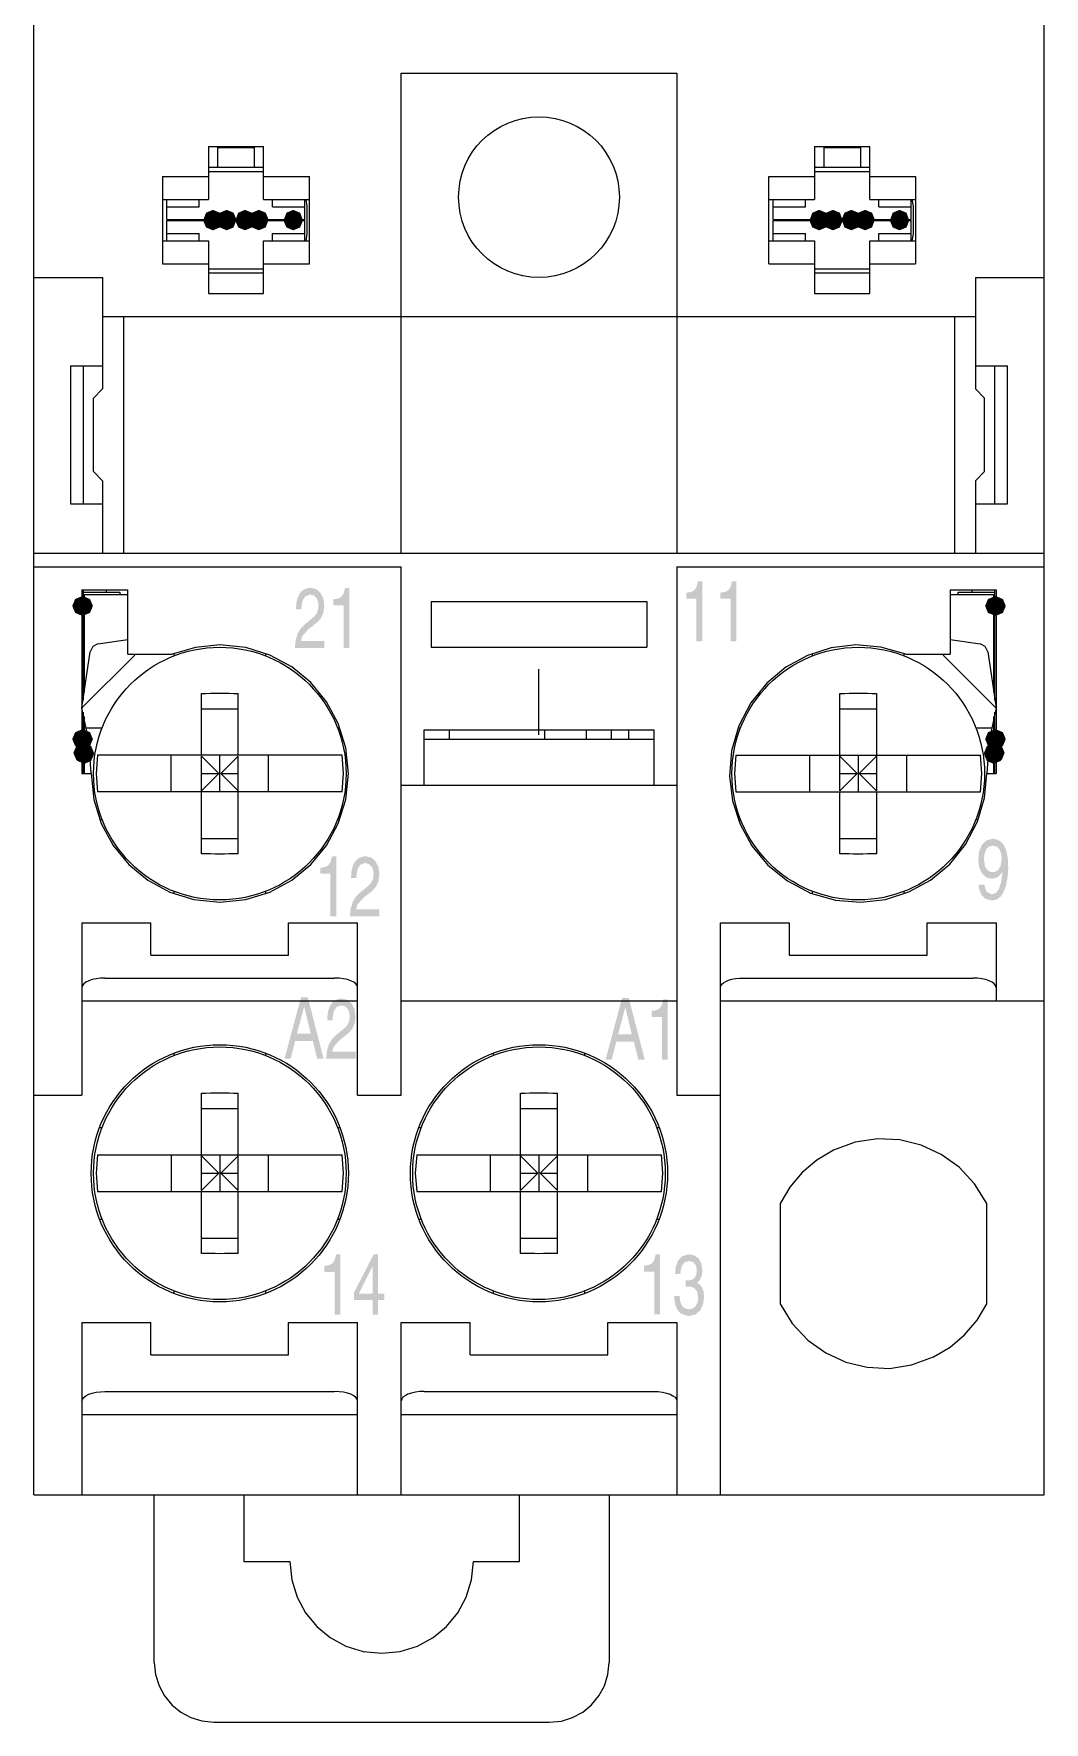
# Model space of a CAD drawing. Header units: inches. Extents: x 9 to 122, y -5 to 111.
# Drawn here: x 100.34 to 122.34, y 10.35 to 47.1 of the extents above; entities that cross this region are included whole.
import ezdxf

# ---------------------------------------------------------------- set-up
doc = ezdxf.new("R2010")
doc.units = ezdxf.units.IN
doc.header["$MEASUREMENT"] = 0

msp = doc.modelspace()

# ---------------------------------------------------------------- hatches: boundary and pattern name
h = msp.add_hatch(color=7)
h.dxf.hatch_style = 2
h.paths.add_polyline_path([(104.453, 43.037), (104.391, 42.887), (104.24, 42.824), (104.09, 42.887), (104.027, 43.037), (104.09, 43.207), (104.24, 43.27), (104.391, 43.207)])
h = msp.add_hatch(color=7)
h.dxf.hatch_style = 2
h.paths.add_polyline_path([(104.327, 43.057), (104.39, 43.208), (104.541, 43.27), (104.691, 43.208), (104.754, 43.057), (104.691, 42.887), (104.541, 42.825), (104.39, 42.887)])
h = msp.add_hatch(color=7)
h.dxf.hatch_style = 2
h.paths.add_polyline_path([(105.153, 43.037), (105.091, 42.887), (104.94, 42.824), (104.79, 42.887), (104.727, 43.037), (104.79, 43.207), (104.94, 43.27), (105.091, 43.207)])
h = msp.add_hatch(color=7)
h.dxf.hatch_style = 2
h.paths.add_polyline_path([(105.027, 43.057), (105.09, 43.208), (105.24, 43.27), (105.391, 43.208), (105.453, 43.057), (105.391, 42.887), (105.24, 42.825), (105.09, 42.887)])
h = msp.add_hatch(color=7)
h.dxf.hatch_style = 2
h.paths.add_polyline_path([(106.203, 43.037), (106.141, 42.887), (105.99, 42.824), (105.84, 42.887), (105.777, 43.037), (105.84, 43.207), (105.99, 43.27), (106.141, 43.207)])
h = msp.add_hatch(color=7)
h.dxf.hatch_style = 2
h.paths.add_polyline_path([(117.654, 43.037), (117.591, 42.887), (117.441, 42.824), (117.29, 42.887), (117.228, 43.037), (117.29, 43.207), (117.441, 43.27), (117.591, 43.207)])
h = msp.add_hatch(color=7)
h.dxf.hatch_style = 2
h.paths.add_polyline_path([(117.954, 43.037), (117.892, 42.887), (117.741, 42.824), (117.59, 42.887), (117.528, 43.037), (117.59, 43.207), (117.741, 43.27), (117.892, 43.207)])
h = msp.add_hatch(color=7)
h.dxf.hatch_style = 2
h.paths.add_polyline_path([(117.928, 43.057), (117.99, 43.208), (118.141, 43.27), (118.292, 43.208), (118.354, 43.057), (118.292, 42.887), (118.141, 42.825), (117.99, 42.887)])
h = msp.add_hatch(color=7)
h.dxf.hatch_style = 2
h.paths.add_polyline_path([(118.228, 43.057), (118.29, 43.208), (118.441, 43.27), (118.592, 43.208), (118.654, 43.057), (118.592, 42.887), (118.441, 42.825), (118.29, 42.887)])
h = msp.add_hatch(color=7)
h.dxf.hatch_style = 2
h.paths.add_polyline_path([(119.404, 43.037), (119.342, 42.887), (119.191, 42.824), (119.04, 42.887), (118.978, 43.037), (119.04, 43.207), (119.191, 43.27), (119.342, 43.207)])
h = msp.add_hatch(color=7)
h.dxf.hatch_style = 2
h.paths.add_polyline_path([(106.048, 34.572), (106.057, 34.714), (106.084, 34.825), (106.124, 34.908), (106.172, 34.966), (106.225, 35.005), (106.279, 35.028), (106.33, 35.039), (106.373, 35.041), (106.487, 35.014), (106.58, 34.937), (106.643, 34.814), (106.665, 34.65), (106.646, 34.497), (106.593, 34.382), (106.513, 34.292), (106.415, 34.213), (106.317, 34.138), (106.191, 33.993), (106.156, 33.885), (106.665, 33.885), (106.665, 33.732), (106.025, 33.732), (106.044, 33.913), (106.089, 34.055), (106.157, 34.165), (106.244, 34.25), (106.369, 34.351), (106.438, 34.409), (106.492, 34.471), (106.527, 34.549), (106.54, 34.658), (106.53, 34.739), (106.499, 34.815), (106.442, 34.872), (106.355, 34.894), (106.251, 34.857), (106.195, 34.767), (106.172, 34.661), (106.166, 34.572)])
h = msp.add_hatch(color=7)
h.dxf.hatch_style = 2
h.paths.add_polyline_path([(107.21, 33.731), (107.085, 33.731), (107.085, 34.661), (106.866, 34.661), (106.866, 34.792), (106.964, 34.807), (107.035, 34.842), (107.084, 34.914), (107.118, 35.041), (107.21, 35.041)])
h = msp.add_hatch(color=7)
h.dxf.hatch_style = 2
h.paths.add_polyline_path([(114.894, 33.875), (114.769, 33.875), (114.769, 34.806), (114.55, 34.806), (114.55, 34.936), (114.649, 34.951), (114.719, 34.986), (114.769, 35.059), (114.802, 35.186), (114.894, 35.186)])
h = msp.add_hatch(color=7)
h.dxf.hatch_style = 2
h.paths.add_polyline_path([(115.636, 33.875), (115.511, 33.875), (115.511, 34.806), (115.292, 34.806), (115.292, 34.936), (115.39, 34.951), (115.461, 34.986), (115.511, 35.059), (115.544, 35.186), (115.636, 35.186)])
h = msp.add_hatch(color=7)
h.dxf.hatch_style = 2
h.paths.add_polyline_path([(101.39, 34.434), (101.24, 34.496), (101.177, 34.647), (101.24, 34.797), (101.39, 34.86), (101.415, 34.86), (101.566, 34.797), (101.628, 34.647), (101.566, 34.496), (101.415, 34.434)])
h = msp.add_hatch(color=7)
h.dxf.hatch_style = 2
h.paths.add_polyline_path([(121.266, 34.434), (121.115, 34.496), (121.053, 34.647), (121.115, 34.797), (121.266, 34.86), (121.291, 34.86), (121.442, 34.797), (121.504, 34.647), (121.442, 34.496), (121.291, 34.434)])
h = msp.add_hatch(color=7)
h.dxf.hatch_style = 2
h.paths.add_polyline_path([(101.39, 31.534), (101.24, 31.597), (101.177, 31.747), (101.24, 31.898), (101.39, 31.96), (101.415, 31.96), (101.566, 31.898), (101.628, 31.747), (101.566, 31.597), (101.415, 31.534)])
h = msp.add_hatch(color=7)
h.dxf.hatch_style = 2
h.paths.add_polyline_path([(101.415, 31.234), (101.265, 31.297), (101.202, 31.447), (101.265, 31.598), (101.415, 31.66), (101.44, 31.66), (101.591, 31.598), (101.653, 31.447), (101.591, 31.297), (101.44, 31.234)])
h = msp.add_hatch(color=7)
h.dxf.hatch_style = 2
h.paths.add_polyline_path([(101.264, 31.297), (101.202, 31.447), (101.264, 31.598), (101.415, 31.66), (101.566, 31.598), (101.591, 31.573), (101.653, 31.422), (101.591, 31.272), (101.44, 31.209), (101.289, 31.272)])
h = msp.add_hatch(color=7)
h.dxf.hatch_style = 2
h.paths.add_polyline_path([(121.392, 31.272), (121.241, 31.209), (121.09, 31.272), (121.028, 31.422), (121.09, 31.573), (121.115, 31.598), (121.266, 31.66), (121.417, 31.598), (121.479, 31.447), (121.417, 31.297)])
h = msp.add_hatch(color=7)
h.dxf.hatch_style = 2
h.paths.add_polyline_path([(121.241, 31.234), (121.09, 31.297), (121.028, 31.447), (121.09, 31.598), (121.241, 31.66), (121.266, 31.66), (121.417, 31.598), (121.479, 31.447), (121.417, 31.297), (121.266, 31.234)])
h = msp.add_hatch(color=7)
h.dxf.hatch_style = 2
h.paths.add_polyline_path([(121.266, 31.534), (121.115, 31.597), (121.053, 31.747), (121.115, 31.898), (121.266, 31.96), (121.291, 31.96), (121.442, 31.898), (121.504, 31.747), (121.442, 31.597), (121.291, 31.534)])
h = msp.add_hatch(color=7)
h.paths.add_polyline_path([(121.413, 29.152), (121.402, 29.258), (121.368, 29.347), (121.307, 29.408), (121.217, 29.431), (121.139, 29.41), (121.08, 29.35), (121.041, 29.257), (121.028, 29.137), (121.047, 28.987), (121.096, 28.901), (121.16, 28.862), (121.226, 28.853), (121.282, 28.864), (121.344, 28.906), (121.393, 28.996)])
h.paths.add_polyline_path([(120.902, 29.129), (120.922, 29.3), (120.981, 29.443), (121.079, 29.542), (121.215, 29.579), (121.319, 29.561), (121.4, 29.514), (121.46, 29.443), (121.502, 29.355), (121.53, 29.257), (121.547, 29.156), (121.554, 29.059), (121.556, 28.971), (121.555, 28.899), (121.548, 28.797), (121.533, 28.676), (121.505, 28.55), (121.462, 28.43), (121.4, 28.329), (121.314, 28.259), (121.203, 28.233), (121.061, 28.27), (120.971, 28.361), (120.925, 28.475), (120.912, 28.583), (121.035, 28.583), (121.082, 28.426), (121.2, 28.369), (121.288, 28.398), (121.355, 28.487), (121.403, 28.64), (121.434, 28.86), (121.34, 28.747), (121.209, 28.706), (121.085, 28.735), (120.988, 28.82), (120.924, 28.953)])
h = msp.add_hatch(color=7)
h.dxf.hatch_style = 2
h.paths.add_polyline_path([(106.925, 27.887), (106.8, 27.887), (106.8, 28.817), (106.581, 28.817), (106.581, 28.948), (106.679, 28.963), (106.75, 28.997), (106.799, 29.069), (106.833, 29.197), (106.925, 29.197)])
h = msp.add_hatch(color=7)
h.dxf.hatch_style = 2
h.paths.add_polyline_path([(107.247, 28.727), (107.257, 28.87), (107.283, 28.981), (107.323, 29.064), (107.371, 29.122), (107.424, 29.161), (107.478, 29.183), (107.528, 29.194), (107.571, 29.197), (107.686, 29.17), (107.779, 29.093), (107.842, 28.969), (107.865, 28.805), (107.845, 28.652), (107.792, 28.537), (107.712, 28.447), (107.614, 28.367), (107.516, 28.293), (107.39, 28.149), (107.355, 28.041), (107.865, 28.041), (107.865, 27.887), (107.223, 27.887), (107.242, 28.068), (107.288, 28.21), (107.356, 28.32), (107.442, 28.406), (107.567, 28.507), (107.636, 28.564), (107.69, 28.626), (107.726, 28.704), (107.739, 28.813), (107.73, 28.894), (107.698, 28.97), (107.641, 29.027), (107.553, 29.05), (107.449, 29.012), (107.394, 28.923), (107.371, 28.816), (107.365, 28.727)])
h = msp.add_hatch(color=7)
h.paths.add_polyline_path([(106.369, 25.339), (106.228, 25.927), (106.071, 25.339)])
h.paths.add_polyline_path([(106.032, 25.177), (105.932, 24.788), (105.799, 24.788), (106.159, 26.128), (106.306, 26.128), (106.651, 24.788), (106.511, 24.788), (106.416, 25.177)])
h = msp.add_hatch(color=7)
h.dxf.hatch_style = 2
h.paths.add_polyline_path([(106.728, 25.629), (106.738, 25.772), (106.765, 25.883), (106.804, 25.966), (106.852, 26.025), (106.905, 26.063), (106.959, 26.086), (107.01, 26.097), (107.053, 26.099), (107.167, 26.073), (107.26, 25.995), (107.323, 25.872), (107.346, 25.708), (107.327, 25.555), (107.273, 25.44), (107.193, 25.349), (107.095, 25.27), (106.998, 25.195), (106.87, 25.051), (106.836, 24.943), (107.346, 24.943), (107.346, 24.789), (106.705, 24.789), (106.724, 24.97), (106.77, 25.112), (106.838, 25.222), (106.925, 25.308), (107.049, 25.409), (107.117, 25.466), (107.171, 25.528), (107.207, 25.606), (107.22, 25.715), (107.21, 25.796), (107.179, 25.873), (107.122, 25.929), (107.035, 25.952), (106.931, 25.914), (106.875, 25.825), (106.852, 25.718), (106.846, 25.629)])
h = msp.add_hatch(color=7)
h.paths.add_polyline_path([(113.36, 25.32), (113.219, 25.909), (113.062, 25.32)])
h.paths.add_polyline_path([(113.022, 25.161), (112.923, 24.77), (112.79, 24.77), (113.149, 26.109), (113.296, 26.109), (113.644, 24.77), (113.502, 24.77), (113.407, 25.161)])
h = msp.add_hatch(color=7)
h.dxf.hatch_style = 2
h.paths.add_polyline_path([(114.139, 24.771), (114.015, 24.771), (114.015, 25.701), (113.795, 25.701), (113.795, 25.832), (113.893, 25.847), (113.964, 25.882), (114.014, 25.954), (114.048, 26.081), (114.139, 26.081)])
h = msp.add_hatch(color=7)
h.dxf.hatch_style = 2
h.paths.add_polyline_path([(107.014, 19.219), (106.889, 19.219), (106.889, 20.149), (106.67, 20.149), (106.67, 20.279), (106.768, 20.295), (106.839, 20.33), (106.889, 20.402), (106.923, 20.53), (107.014, 20.53)])
h = msp.add_hatch(color=7)
h.paths.add_polyline_path([(107.418, 19.679), (107.719, 19.679), (107.719, 20.274)])
h.paths.add_polyline_path([(107.837, 19.538), (107.837, 19.218), (107.719, 19.218), (107.719, 19.538), (107.31, 19.538), (107.31, 19.697), (107.74, 20.529), (107.837, 20.529), (107.837, 19.679), (107.974, 19.679), (107.974, 19.538)])
h = msp.add_hatch(color=7)
h.dxf.hatch_style = 2
h.paths.add_polyline_path([(113.974, 19.224), (113.849, 19.224), (113.849, 20.154), (113.63, 20.154), (113.63, 20.284), (113.729, 20.3), (113.799, 20.335), (113.849, 20.407), (113.883, 20.533), (113.974, 20.533)])
h = msp.add_hatch(color=7)
h.dxf.hatch_style = 2
h.paths.add_polyline_path([(114.536, 19.969), (114.598, 19.966), (114.664, 19.976), (114.721, 20.011), (114.761, 20.077), (114.776, 20.18), (114.768, 20.245), (114.742, 20.313), (114.689, 20.365), (114.602, 20.387), (114.504, 20.356), (114.451, 20.281), (114.427, 20.188), (114.42, 20.105), (114.304, 20.105), (114.317, 20.253), (114.364, 20.391), (114.457, 20.493), (114.609, 20.533), (114.73, 20.507), (114.821, 20.436), (114.878, 20.327), (114.898, 20.188), (114.886, 20.079), (114.857, 19.999), (114.818, 19.946), (114.777, 19.918), (114.84, 19.875), (114.89, 19.813), (114.922, 19.725), (114.934, 19.61), (114.915, 19.453), (114.855, 19.318), (114.75, 19.224), (114.596, 19.188), (114.422, 19.246), (114.358, 19.316), (114.317, 19.407), (114.293, 19.512), (114.282, 19.625), (114.404, 19.625), (114.412, 19.527), (114.44, 19.433), (114.499, 19.363), (114.604, 19.335), (114.687, 19.353), (114.751, 19.405), (114.793, 19.486), (114.808, 19.589), (114.785, 19.72), (114.729, 19.792), (114.657, 19.823), (114.589, 19.829), (114.536, 19.827)])

# ---------------------------------------------------------------- linework, layer by layer
at = {"color": 7, "lineweight": 0}
for points in [[(100.34, 15.296), (100.34, 84.798)], [(122.34, 15.296), (122.34, 84.798)], [(108.34, 35.797), (108.34, 46.248)], [(108.34, 46.248), (114.34, 46.248)], [(114.34, 46.248), (114.34, 35.797)], [(104.141, 44.648), (105.34, 44.648)], [(104.141, 44.648), (104.141, 43.498)], [(104.34, 44.626), (105.14, 44.626)], [(104.34, 44.626), (104.34, 44.198)], [(105.141, 44.626), (105.141, 44.198)], [(105.34, 43.497), (105.34, 44.647)], [(117.341, 44.648), (118.54, 44.648)], [(117.341, 44.648), (117.341, 43.498)], [(117.541, 44.626), (118.34, 44.626)], [(117.541, 44.626), (117.541, 44.198)], [(118.34, 44.626), (118.34, 44.198)], [(118.541, 43.497), (118.541, 44.647)], [(104.141, 44.197), (105.34, 44.197)], [(117.341, 44.197), (118.54, 44.197)], [(103.14, 43.998), (104.141, 43.998)], [(103.14, 43.998), (103.14, 42.097)], [(104.141, 44.107), (105.34, 44.107)], [(105.34, 43.998), (106.341, 43.998)], [(106.34, 42.097), (106.34, 43.998)], [(116.341, 43.998), (117.341, 43.998)], [(116.341, 42.097), (116.341, 43.998)], [(117.341, 44.107), (118.54, 44.107)], [(118.541, 43.998), (119.541, 43.998)], [(119.541, 43.998), (119.541, 42.097)], [(103.14, 43.497), (104.141, 43.497)], [(103.24, 43.057), (103.24, 43.498)], [(103.941, 43.339), (103.941, 43.498)], [(105.34, 43.497), (106.341, 43.497)], [(105.54, 43.339), (105.54, 43.498)], [(106.24, 43.057), (106.24, 43.498)], [(106.29, 43.347), (106.268, 43.498)], [(116.341, 43.497), (117.341, 43.497)], [(116.44, 43.057), (116.44, 43.498)], [(117.14, 43.339), (117.14, 43.498)], [(118.541, 43.497), (119.541, 43.497)], [(118.741, 43.339), (118.741, 43.498)], [(119.441, 43.057), (119.441, 43.498)], [(119.491, 43.347), (119.468, 43.498)], [(103.24, 43.339), (103.94, 43.339)], [(103.24, 43.057), (106.24, 43.057)], [(103.24, 43.037), (106.24, 43.037)], [(103.24, 42.598), (103.24, 43.037)], [(105.54, 43.339), (106.24, 43.339)], [(106.24, 42.598), (106.24, 43.037)], [(106.29, 42.748), (106.29, 43.347)], [(116.44, 43.339), (117.14, 43.339)], [(116.44, 43.057), (119.442, 43.057)], [(116.44, 43.037), (119.442, 43.037)], [(116.44, 42.598), (116.44, 43.037)], [(118.741, 43.339), (119.441, 43.339)], [(119.441, 42.598), (119.441, 43.037)], [(119.491, 42.748), (119.491, 43.347)], [(103.24, 42.756), (103.94, 42.756)], [(103.941, 42.598), (103.941, 42.757)], [(105.54, 42.598), (105.54, 42.757)], [(105.54, 42.756), (106.24, 42.756)], [(106.268, 42.598), (106.29, 42.748)], [(116.44, 42.756), (117.14, 42.756)], [(117.14, 42.598), (117.14, 42.757)], [(118.741, 42.598), (118.741, 42.757)], [(118.741, 42.756), (119.441, 42.756)], [(119.468, 42.598), (119.491, 42.748)], [(103.14, 42.598), (104.141, 42.598)], [(104.141, 42.598), (104.141, 41.448)], [(105.34, 42.598), (106.341, 42.598)], [(105.34, 41.447), (105.34, 42.598)], [(116.341, 42.598), (117.341, 42.598)], [(117.341, 42.598), (117.341, 41.448)], [(118.541, 41.447), (118.541, 42.598)], [(118.541, 42.598), (119.541, 42.598)], [(103.14, 42.097), (104.141, 42.097)], [(104.141, 41.987), (105.34, 41.987)], [(105.34, 42.097), (106.341, 42.097)], [(116.341, 42.097), (117.341, 42.097)], [(117.341, 41.987), (118.54, 41.987)], [(118.541, 42.097), (119.541, 42.097)], [(100.34, 41.797), (101.841, 41.797)], [(101.84, 41.797), (101.84, 39.372)], [(104.141, 41.897), (105.34, 41.897)], [(117.341, 41.897), (118.54, 41.897)], [(120.841, 41.797), (122.341, 41.797)], [(120.841, 41.797), (120.841, 39.372)], [(104.141, 41.447), (105.34, 41.447)], [(117.341, 41.447), (118.54, 41.447)], [(101.84, 40.947), (120.841, 40.947)], [(102.291, 40.947), (102.291, 35.797)], [(120.391, 35.797), (120.391, 40.947)], [(101.14, 39.872), (101.14, 36.872)], [(101.14, 39.872), (101.84, 39.872)], [(101.415, 39.872), (101.415, 36.872)], [(120.841, 39.872), (121.541, 39.872)], [(121.266, 36.872), (121.266, 39.873)], [(121.541, 36.872), (121.541, 39.873)], [(101.64, 39.173), (101.84, 39.372)], [(120.841, 39.372), (121.041, 39.173)], [(101.64, 37.572), (101.64, 39.172)], [(121.041, 37.572), (121.041, 39.172)], [(101.64, 37.572), (101.84, 37.373)], [(120.841, 37.372), (121.041, 37.572)], [(101.84, 37.372), (101.84, 35.797)], [(120.841, 37.372), (120.841, 35.797)], [(101.14, 36.872), (101.84, 36.872)], [(120.841, 36.872), (121.541, 36.872)], [(100.34, 35.797), (122.34, 35.797)], [(100.34, 35.497), (108.34, 35.497)], [(108.34, 23.997), (108.34, 35.498)], [(114.34, 35.497), (122.34, 35.497)], [(114.34, 35.497), (114.34, 23.997)], [(101.39, 34.997), (102.391, 34.997)], [(101.39, 34.997), (101.39, 30.997)], [(101.415, 34.997), (101.415, 32.597)], [(101.415, 34.947), (102.215, 34.947)], [(101.915, 34.997), (101.915, 34.948)], [(102.215, 34.947), (102.215, 34.897)], [(102.39, 33.597), (102.39, 34.997)], [(120.291, 34.997), (120.291, 33.596)], [(120.291, 34.997), (121.291, 34.997)], [(120.466, 34.897), (120.466, 34.948)], [(120.466, 34.947), (121.265, 34.947)], [(120.766, 34.997), (120.766, 34.948)], [(121.266, 32.597), (121.266, 34.997)], [(121.291, 34.997), (121.291, 30.997)], [(101.44, 34.897), (102.39, 34.897)], [(101.44, 34.897), (101.44, 32.768)], [(108.99, 34.746), (108.99, 33.747)], [(108.99, 34.746), (113.69, 34.746)], [(113.69, 34.746), (113.69, 33.747)], [(120.291, 34.897), (121.241, 34.897)], [(121.241, 32.768), (121.241, 34.898)], [(101.738, 33.819), (101.625, 33.762), (101.569, 33.649)], [(101.738, 33.819), (102.391, 33.914)], [(120.29, 33.914), (120.944, 33.819)], [(121.112, 33.649), (121.056, 33.762), (120.944, 33.819)], [(101.39, 32.426), (101.568, 33.649)], [(101.39, 32.426), (102.543, 33.578)], [(101.59, 30.997), (101.647, 30.433), (101.81, 29.908), (102.068, 29.432), (102.41, 29.018), (102.825, 28.676), (103.3, 28.418), (103.826, 28.255), (104.39, 28.198), (104.954, 28.255), (105.48, 28.418), (105.956, 28.676), (106.37, 29.018), (106.712, 29.432), (106.97, 29.908), (107.133, 30.433), (107.19, 30.997), (107.133, 31.561), (106.97, 32.087), (106.712, 32.563), (106.37, 32.977), (105.956, 33.319), (105.48, 33.577), (104.954, 33.74), (104.39, 33.797), (103.861, 33.746), (103.351, 33.596)], [(102.39, 33.597), (103.351, 33.597)], [(103.39, 33.612), (103.39, 33.56)], [(105.39, 33.559), (105.39, 33.612)], [(108.99, 33.747), (113.69, 33.747)], [(119.33, 33.597), (118.785, 33.753), (118.236, 33.797), (117.698, 33.734), (117.187, 33.57), (116.715, 33.312), (116.299, 32.966), (115.953, 32.539), (115.691, 32.036), (115.534, 31.491), (115.491, 30.943), (115.554, 30.406), (115.718, 29.894), (115.975, 29.423), (116.321, 29.006), (116.749, 28.66), (117.252, 28.398), (117.797, 28.241), (118.346, 28.197), (118.883, 28.26), (119.394, 28.423), (119.866, 28.681), (120.282, 29.027), (120.628, 29.455), (120.891, 29.958), (121.04, 30.468), (121.091, 30.998)], [(117.291, 33.612), (117.291, 33.56)], [(119.291, 33.559), (119.291, 33.612)], [(119.33, 33.597), (120.291, 33.597)], [(120.138, 33.578), (121.291, 32.425)], [(121.112, 33.649), (121.291, 32.426)], [(111.34, 31.844), (111.34, 33.272)], [(103.99, 32.742), (104.09, 32.743), (104.19, 32.745), (104.29, 32.747), (104.39, 32.747), (104.49, 32.747), (104.591, 32.745), (104.69, 32.743), (104.79, 32.742)], [(103.99, 31.397), (103.99, 32.742)], [(104.79, 31.397), (104.79, 32.742)], [(117.891, 32.742), (117.991, 32.743), (118.09, 32.745), (118.191, 32.747), (118.29, 32.747), (118.391, 32.747), (118.491, 32.745), (118.591, 32.743), (118.69, 32.742)], [(117.891, 31.397), (117.891, 32.742)], [(118.691, 32.742), (118.691, 31.397)], [(101.59, 30.997), (101.54, 31.719), (101.39, 32.425)], [(103.99, 32.408), (104.79, 32.408)], [(117.891, 32.408), (118.69, 32.408)], [(121.291, 32.426), (121.141, 31.718), (121.091, 30.997)], [(101.415, 32.335), (101.415, 30.997)], [(101.44, 32.237), (101.44, 30.997)], [(101.493, 31.996), (101.829, 31.996)], [(106.952, 31.996), (107.005, 31.996)], [(115.675, 31.996), (115.728, 31.996)], [(120.853, 31.996), (121.188, 31.996)], [(121.241, 30.997), (121.241, 32.237)], [(121.266, 30.997), (121.266, 32.335)], [(108.84, 30.747), (108.84, 31.947)], [(108.84, 31.947), (113.84, 31.947)], [(108.84, 31.747), (113.84, 31.747)], [(109.39, 31.747), (109.39, 31.947)], [(111.466, 31.747), (111.466, 31.947)], [(112.366, 31.947), (112.366, 31.747)], [(112.915, 31.947), (112.915, 31.747)], [(113.29, 31.947), (113.29, 31.747)], [(113.841, 31.947), (113.841, 30.747)], [(101.727, 31.397), (101.697, 30.997), (101.727, 30.597)], [(107.054, 31.397), (101.727, 31.397)], [(103.329, 30.597), (103.329, 31.397)], [(103.99, 30.62), (103.99, 31.375)], [(104.368, 30.997), (103.991, 31.374)], [(104.39, 30.597), (104.39, 31.397)], [(104.413, 30.997), (104.79, 31.374)], [(104.79, 30.62), (104.79, 31.375)], [(105.451, 30.597), (105.451, 31.397)], [(107.054, 30.597), (107.084, 30.997), (107.054, 31.397)], [(115.627, 31.397), (115.597, 30.997), (115.627, 30.597)], [(115.627, 31.397), (120.954, 31.397)], [(117.23, 31.397), (117.23, 30.597)], [(117.891, 30.62), (117.891, 31.375)], [(117.891, 31.375), (118.268, 30.998)], [(118.29, 31.397), (118.29, 30.597)], [(118.313, 30.997), (118.69, 31.374)], [(118.691, 31.375), (118.691, 30.62)], [(119.352, 30.597), (119.352, 31.397)], [(120.954, 30.597), (120.984, 30.997), (120.954, 31.397)], [(101.39, 30.997), (101.59, 30.997)], [(103.99, 30.62), (104.368, 30.997)], [(103.99, 30.997), (104.368, 30.997)], [(104.79, 30.62), (104.413, 30.997)], [(104.413, 30.997), (104.79, 30.997)], [(117.891, 30.997), (118.268, 30.997)], [(117.891, 30.62), (118.268, 30.997)], [(118.313, 30.997), (118.69, 30.62)], [(118.313, 30.997), (118.69, 30.997)], [(121.091, 30.997), (121.291, 30.997)], [(107.054, 30.597), (101.727, 30.597)], [(103.99, 29.252), (103.99, 30.597)], [(104.79, 29.252), (104.79, 30.597)], [(108.34, 30.747), (114.34, 30.747)], [(115.627, 30.597), (120.954, 30.597)], [(117.891, 29.252), (117.891, 30.597)], [(118.691, 30.597), (118.691, 29.252)], [(101.775, 29.996), (101.829, 29.996)], [(106.952, 29.996), (107.005, 29.996)], [(115.675, 29.996), (115.728, 29.996)], [(120.853, 29.996), (120.905, 29.996)], [(103.99, 29.586), (104.79, 29.586)], [(117.891, 29.586), (118.69, 29.586)], [(104.79, 29.252), (104.69, 29.25), (104.59, 29.248), (104.49, 29.247), (104.39, 29.247), (104.29, 29.247), (104.19, 29.248), (104.091, 29.25), (103.991, 29.252)], [(118.691, 29.252), (118.591, 29.25), (118.491, 29.248), (118.391, 29.247), (118.29, 29.247), (118.191, 29.247), (118.091, 29.248), (117.991, 29.25), (117.892, 29.252)], [(103.39, 28.435), (103.39, 28.382)], [(105.39, 28.382), (105.39, 28.435)], [(117.291, 28.435), (117.291, 28.382)], [(119.291, 28.382), (119.291, 28.435)], [(101.39, 27.747), (101.39, 23.997)], [(101.39, 27.747), (102.891, 27.747)], [(102.89, 27.048), (102.89, 27.747)], [(105.89, 27.048), (105.89, 27.747)], [(105.89, 27.747), (107.39, 27.747)], [(107.39, 23.997), (107.39, 27.747)], [(115.29, 27.747), (116.79, 27.747)], [(115.29, 15.296), (115.29, 27.747)], [(116.79, 27.747), (116.79, 27.048)], [(119.79, 27.048), (119.79, 27.747)], [(119.79, 27.747), (121.291, 27.747)], [(121.291, 27.747), (121.291, 26.047)], [(102.89, 27.048), (105.89, 27.048)], [(116.79, 27.048), (119.79, 27.048)], [(101.89, 26.547), (101.793, 26.543), (101.699, 26.531), (101.613, 26.512), (101.537, 26.487), (101.475, 26.455), (101.428, 26.419), (101.399, 26.381), (101.39, 26.34)], [(101.89, 26.547), (106.89, 26.547)], [(107.39, 26.339), (107.38, 26.381), (107.352, 26.418), (107.306, 26.455), (107.244, 26.487), (107.168, 26.512), (107.082, 26.531), (106.987, 26.543), (106.89, 26.547)], [(115.29, 26.339), (115.298, 26.375), (115.321, 26.41), (115.357, 26.443), (115.408, 26.472), (115.469, 26.498), (115.54, 26.52), (115.619, 26.535), (115.703, 26.544), (115.791, 26.547)], [(115.791, 26.547), (120.79, 26.547)], [(121.291, 26.339), (121.281, 26.381), (121.253, 26.418), (121.206, 26.455), (121.144, 26.487), (121.068, 26.512), (120.982, 26.531), (120.888, 26.543), (120.791, 26.547)], [(101.39, 26.047), (107.39, 26.047)], [(108.34, 26.047), (114.34, 26.047)], [(115.29, 26.047), (122.34, 26.047)], [(103.39, 24.912), (103.39, 24.859)], [(105.39, 24.859), (105.39, 24.911)], [(110.34, 24.912), (110.34, 24.859)], [(112.34, 24.859), (112.34, 24.911)], [(100.34, 23.997), (101.39, 23.997)], [(103.99, 24.042), (104.09, 24.043), (104.19, 24.045), (104.29, 24.047), (104.39, 24.047), (104.49, 24.047), (104.591, 24.045), (104.69, 24.043), (104.79, 24.042)], [(103.99, 22.697), (103.99, 24.042)], [(104.79, 22.697), (104.79, 24.042)], [(107.39, 23.997), (108.34, 23.997)], [(110.94, 24.042), (111.04, 24.043), (111.14, 24.045), (111.24, 24.047), (111.34, 24.047), (111.441, 24.047), (111.54, 24.045), (111.64, 24.043), (111.74, 24.042)], [(110.94, 22.697), (110.94, 24.042)], [(111.74, 22.697), (111.74, 24.042)], [(114.34, 23.997), (115.29, 23.997)], [(103.99, 23.708), (104.79, 23.708)], [(110.94, 23.708), (111.74, 23.708)], [(101.775, 23.296), (101.829, 23.296)], [(106.952, 23.296), (107.005, 23.296)], [(108.725, 23.296), (108.778, 23.296)], [(113.902, 23.296), (113.957, 23.296)], [(121.091, 21.636), (120.825, 22.068), (120.49, 22.426), (120.097, 22.708), (119.661, 22.908), (119.195, 23.022), (118.713, 23.044), (118.227, 22.971), (117.751, 22.797), (117.391, 22.583), (117.073, 22.314), (116.805, 21.997), (116.591, 21.636)], [(101.727, 22.697), (101.697, 22.297), (101.727, 21.897)], [(101.727, 22.697), (107.054, 22.697)], [(103.329, 22.697), (103.329, 21.897)], [(103.99, 22.675), (104.368, 22.298)], [(103.99, 21.919), (103.99, 22.675)], [(104.39, 22.697), (104.39, 21.897)], [(104.413, 22.298), (104.79, 22.675)], [(104.79, 21.919), (104.79, 22.675)], [(105.451, 21.897), (105.451, 22.696)], [(107.054, 21.897), (107.084, 22.297), (107.054, 22.696)], [(108.677, 22.697), (108.647, 22.297), (108.677, 21.897)], [(108.677, 22.697), (114.004, 22.697)], [(110.279, 22.697), (110.279, 21.897)], [(110.94, 21.919), (110.94, 22.675)], [(110.94, 22.675), (111.318, 22.298)], [(111.34, 22.697), (111.34, 21.897)], [(111.34, 22.697), (111.34, 21.897)], [(111.363, 22.298), (111.74, 22.675)], [(111.74, 21.919), (111.74, 22.675)], [(112.401, 21.897), (112.401, 22.696)], [(114.004, 21.897), (114.034, 22.297), (114.004, 22.696)], [(103.99, 22.298), (104.368, 22.298)], [(103.99, 21.919), (104.368, 22.297)], [(104.413, 22.298), (104.79, 21.92)], [(104.413, 22.298), (104.79, 22.298)], [(110.94, 22.298), (111.318, 22.298)], [(110.94, 21.919), (111.318, 22.297)], [(111.363, 22.298), (111.74, 21.92)], [(111.363, 22.298), (111.74, 22.298)], [(101.727, 21.897), (107.054, 21.897)], [(103.99, 20.552), (103.99, 21.897)], [(104.79, 20.552), (104.79, 21.897)], [(108.677, 21.897), (114.004, 21.897)], [(110.94, 20.552), (110.94, 21.897)], [(111.74, 20.552), (111.74, 21.897)], [(116.591, 21.636), (116.591, 19.457)], [(121.091, 19.457), (121.091, 21.636)], [(101.775, 21.297), (101.829, 21.297)], [(106.952, 21.297), (107.005, 21.297)], [(108.725, 21.297), (108.778, 21.297)], [(113.902, 21.297), (113.957, 21.297)], [(103.99, 20.885), (104.79, 20.885)], [(110.94, 20.885), (111.74, 20.885)], [(104.79, 20.552), (104.69, 20.549), (104.59, 20.548), (104.49, 20.548), (104.39, 20.546), (104.29, 20.548), (104.19, 20.548), (104.091, 20.549), (103.991, 20.552)], [(111.74, 20.552), (111.64, 20.549), (111.541, 20.548), (111.441, 20.548), (111.34, 20.546), (111.24, 20.548), (111.14, 20.548), (111.041, 20.549), (110.941, 20.552)], [(103.39, 19.734), (103.39, 19.682)], [(105.39, 19.682), (105.39, 19.734)], [(110.34, 19.734), (110.34, 19.682)], [(112.34, 19.682), (112.34, 19.734)], [(116.591, 19.457), (116.856, 19.026), (117.192, 18.667), (117.584, 18.385), (118.02, 18.186), (118.486, 18.072), (118.969, 18.05), (119.454, 18.123), (119.93, 18.297), (120.291, 18.511), (120.608, 18.779), (120.877, 19.097), (121.091, 19.457)], [(101.39, 19.047), (102.891, 19.047)], [(101.39, 19.047), (101.39, 15.295)], [(102.89, 18.347), (102.89, 19.046)], [(105.89, 19.047), (107.39, 19.047)], [(105.89, 18.347), (105.89, 19.046)], [(107.39, 15.296), (107.39, 19.048)], [(108.34, 15.296), (108.34, 19.048)], [(108.34, 19.047), (109.841, 19.047)], [(109.841, 18.347), (109.841, 19.046)], [(112.841, 19.047), (114.341, 19.047)], [(112.841, 18.347), (112.841, 19.046)], [(114.34, 19.047), (114.34, 15.295)], [(102.89, 18.347), (105.89, 18.347)], [(109.841, 18.347), (112.841, 18.347)], [(101.39, 17.339), (101.4, 17.38), (101.428, 17.418), (101.475, 17.454), (101.536, 17.485), (101.613, 17.512), (101.699, 17.531), (101.793, 17.542), (101.89, 17.547)], [(101.89, 17.547), (106.89, 17.547)], [(107.39, 17.339), (107.38, 17.38), (107.352, 17.418), (107.306, 17.454), (107.244, 17.485), (107.168, 17.512), (107.082, 17.531), (106.987, 17.542), (106.89, 17.547)], [(108.84, 17.547), (108.743, 17.543), (108.649, 17.531), (108.563, 17.512), (108.487, 17.485), (108.425, 17.455), (108.378, 17.419), (108.351, 17.38), (108.34, 17.34)], [(108.84, 17.547), (113.84, 17.547)], [(113.841, 17.547), (113.937, 17.543), (114.032, 17.531), (114.118, 17.512), (114.195, 17.485), (114.256, 17.455), (114.303, 17.419), (114.331, 17.38), (114.34, 17.34)], [(101.39, 17.047), (107.39, 17.047)], [(108.34, 17.047), (114.34, 17.047)], [(100.34, 15.296), (122.34, 15.296)], [(102.965, 11.647), (102.965, 15.296)], [(104.915, 15.296), (104.915, 13.846)], [(110.915, 13.846), (110.915, 15.296)], [(112.866, 15.296), (112.866, 11.647)], [(104.915, 13.846), (105.916, 13.846)], [(105.915, 13.846), (105.956, 13.443), (106.072, 13.067), (106.257, 12.728), (106.501, 12.432), (106.797, 12.188), (107.137, 12.004), (107.512, 11.887), (107.915, 11.847), (108.319, 11.887), (108.694, 12.004), (109.034, 12.188), (109.33, 12.432), (109.574, 12.728), (109.758, 13.067), (109.874, 13.443), (109.915, 13.846)], [(109.915, 13.846), (110.916, 13.846)], [(102.965, 11.647), (102.992, 11.385), (103.067, 11.141), (103.187, 10.92), (103.346, 10.727), (103.539, 10.568), (103.759, 10.448), (104.003, 10.373), (104.264, 10.346)], [(111.565, 10.346), (111.827, 10.372), (112.071, 10.448), (112.292, 10.568), (112.485, 10.727), (112.644, 10.92), (112.764, 11.141), (112.839, 11.385), (112.866, 11.647)], [(104.265, 10.346), (111.565, 10.346)]]:
    msp.add_lwpolyline(points, dxfattribs=at)
for centre, radius in [((111.34, 43.547), 1.75), ((104.391, 30.997), 2.75), ((118.291, 30.997), 2.75), ((104.39, 22.296), 2.8), ((104.391, 22.297), 2.75), ((111.34, 22.296), 2.8), ((111.34, 22.297), 2.75)]:
    msp.add_circle(centre, radius, dxfattribs=at)

doc.saveas('drawing.dxf')
